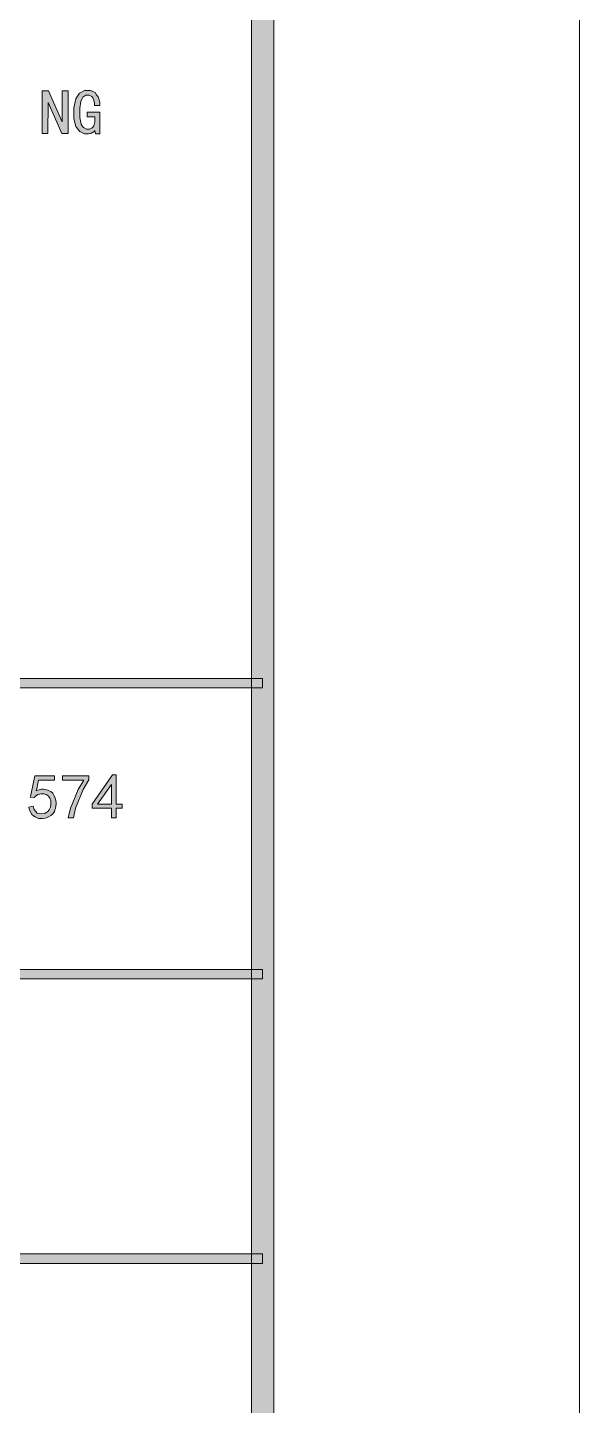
# Model space of a CAD drawing. Header units: millimetres. Extents: x 0 to 586, y 0 to 414.
# Drawn here: x 568.46 to 585.63, y 328.26 to 371.17 of the extents above; entities that cross this region are included whole.
import ezdxf

# ---------------------------------------------------------------- set-up
doc = ezdxf.new("R2010")
doc.units = ezdxf.units.MM

msp = doc.modelspace()

# ---------------------------------------------------------------- hatches: boundary and pattern name
h = msp.add_hatch(color=0)
h.dxf.hatch_style = 2
h.paths.add_polyline_path([(576.117861, 9.514417), (575.429944, 10.205861), (575.429944, 403.877639), (576.117861, 404.569083)])
h = msp.add_hatch(color=0)
h.dxf.hatch_style = 2
h.paths.add_polyline_path([(569.718472, 367.873139), (569.524444, 367.873139), (569.097583, 368.832694), (569.090528, 367.873139), (568.914139, 367.873139), (568.914139, 369.196056), (569.104639, 369.196056), (569.5315, 368.2365), (569.538556, 369.196056), (569.718472, 369.196056)])
h = msp.add_hatch(color=0)
h.dxf.hatch_style = 2
h.paths.add_polyline_path([(570.70625, 367.8555), (570.575722, 367.8555), (570.554556, 367.964861), (570.536917, 367.943694), (570.487528, 367.904889), (570.455778, 367.88725), (570.424028, 367.873139), (570.353472, 367.8555), (570.314667, 367.8555), (570.233528, 367.8555), (570.085361, 367.933111), (570.021861, 368.007194), (569.958361, 368.084806), (569.894861, 368.324694), (569.894861, 368.4905), (569.894861, 368.673944), (569.954833, 368.945583), (570.011278, 369.033778), (570.07125, 369.121972), (570.226472, 369.210167), (570.328778, 369.210167), (570.416972, 369.210167), (570.558083, 369.146667), (570.607472, 369.079639), (570.656861, 369.012611), (570.70625, 368.843278), (570.70625, 368.737444), (570.536917, 368.737444), (570.536917, 368.822111), (570.512222, 368.942056), (570.484, 368.984389), (570.455778, 369.023194), (570.378167, 369.065528), (570.328778, 369.065528), (570.265278, 369.065528), (570.173556, 369.002028), (570.141806, 368.935), (570.113583, 368.8715), (570.081833, 368.656306), (570.081833, 368.508139), (570.081833, 368.3635), (570.120639, 368.165944), (570.159444, 368.113028), (570.19825, 368.056583), (570.286444, 368.003667), (570.335833, 368.003667), (570.385222, 368.003667), (570.466361, 368.042472), (570.494583, 368.07775), (570.522806, 368.113028), (570.554556, 368.229444), (570.554556, 368.307056), (570.554556, 368.391722), (570.314667, 368.391722), (570.314667, 368.536361), (570.70625, 368.536361)])
h = msp.add_hatch(color=0)
h.dxf.hatch_style = 2
h.paths.add_polyline_path([(575.772139, 350.901), (575.772139, 350.604667), (541.390417, 350.604667), (541.390417, 350.901)])
h = msp.add_hatch(color=0)
h.dxf.hatch_style = 2
h.paths.add_polyline_path([(568.635444, 346.925194), (568.663667, 346.819361), (568.755389, 346.702944), (568.822417, 346.692361), (568.885917, 346.681778), (568.995278, 346.692361), (569.034083, 346.720583), (569.076417, 346.745278), (569.132861, 346.808778), (569.1505, 346.851111), (569.168139, 346.889917), (569.18225, 346.981639), (569.18225, 347.031028), (569.178722, 347.083944), (569.1505, 347.168611), (569.125806, 347.203889), (569.101111, 347.239167), (569.037611, 347.285028), (568.998806, 347.295611), (568.96, 347.306194), (568.875333, 347.306194), (568.825944, 347.295611), (568.776556, 347.285028), (568.698944, 347.228583), (568.667194, 347.18625), (568.536667, 347.203889), (568.543722, 347.225056), (568.617806, 347.560194), (568.681306, 347.867111), (569.291611, 347.867111), (569.291611, 347.729528), (568.797722, 347.729528), (568.780083, 347.623694), (568.741278, 347.457889), (568.720111, 347.397917), (568.780083, 347.422611), (568.885917, 347.447306), (568.938833, 347.447306), (568.988222, 347.443778), (569.083472, 347.422611), (569.129333, 347.401444), (569.178722, 347.380278), (569.24575, 347.320306), (569.266917, 347.285028), (569.288083, 347.246222), (569.319833, 347.172139), (569.326889, 347.136861), (569.337472, 347.101583), (569.344528, 347.020444), (569.344528, 346.978111), (569.341, 346.935778), (569.323361, 346.847583), (569.30925, 346.80525), (569.291611, 346.759389), (569.24575, 346.685306), (569.217528, 346.657083), (569.185778, 346.628861), (569.108167, 346.583), (569.065833, 346.565361), (569.019972, 346.547722), (568.917667, 346.533611), (568.861222, 346.537139), (568.80125, 346.540667), (568.691889, 346.583), (568.638972, 346.621806), (568.586056, 346.660611), (568.5155, 346.791139), (568.497861, 346.886389)])
h = msp.add_hatch(color=0)
h.dxf.hatch_style = 2
h.paths.add_polyline_path([(569.718472, 346.561833), (569.789028, 346.854639), (570.032444, 347.44025), (570.205306, 347.729528), (569.542083, 347.729528), (569.542083, 347.867111), (570.367583, 347.867111), (570.367583, 347.736583), (570.187667, 347.443778), (569.947778, 346.854639), (569.887806, 346.561833)])
h = msp.add_hatch(color=0)
h.paths.add_polyline_path([(571.066083, 346.854639), (570.469889, 346.854639), (570.469889, 346.985167), (571.097833, 347.891806), (571.210722, 347.891806), (571.210722, 346.985167), (571.397694, 346.985167), (571.397694, 346.854639), (571.210722, 346.854639), (571.210722, 346.561833), (571.066083, 346.561833)])
h.paths.add_polyline_path([(571.066083, 346.985167), (571.066083, 347.599), (570.632167, 346.985167)])
h = msp.add_hatch(color=0)
h.dxf.hatch_style = 2
h.paths.add_polyline_path([(575.772139, 341.838139), (575.772139, 341.541806), (541.390417, 341.541806), (541.390417, 341.838139)])
h = msp.add_hatch(color=0)
h.dxf.hatch_style = 2
h.paths.add_polyline_path([(575.772139, 332.976361), (575.772139, 332.680028), (541.390417, 332.680028), (541.390417, 332.976361)])

# ---------------------------------------------------------------- linework, layer by layer
at = {"color": 0, "lineweight": 0}
for points in [[(0, 0), (585.632278, 0), (585.632278, 414.0835), (0, 414.0835)], [(576.117861, 9.514417), (575.429944, 10.205861), (575.429944, 403.877639), (576.117861, 404.569083)], [(569.718472, 367.873139), (569.524444, 367.873139), (569.097583, 368.832694), (569.090528, 367.873139), (568.914139, 367.873139), (568.914139, 369.196056), (569.104639, 369.196056), (569.5315, 368.2365), (569.538556, 369.196056), (569.718472, 369.196056)], [(570.70625, 367.8555), (570.575722, 367.8555), (570.554556, 367.964861), (570.536917, 367.943694), (570.487528, 367.904889), (570.455778, 367.88725), (570.424028, 367.873139), (570.353472, 367.8555), (570.314667, 367.8555), (570.233528, 367.8555), (570.085361, 367.933111), (570.021861, 368.007194), (569.958361, 368.084806), (569.894861, 368.324694), (569.894861, 368.4905), (569.894861, 368.673944), (569.954833, 368.945583), (570.011278, 369.033778), (570.07125, 369.121972), (570.226472, 369.210167), (570.328778, 369.210167), (570.416972, 369.210167), (570.558083, 369.146667), (570.607472, 369.079639), (570.656861, 369.012611), (570.70625, 368.843278), (570.70625, 368.737444), (570.536917, 368.737444), (570.536917, 368.822111), (570.512222, 368.942056), (570.484, 368.984389), (570.455778, 369.023194), (570.378167, 369.065528), (570.328778, 369.065528), (570.265278, 369.065528), (570.173556, 369.002028), (570.141806, 368.935), (570.113583, 368.8715), (570.081833, 368.656306), (570.081833, 368.508139), (570.081833, 368.3635), (570.120639, 368.165944), (570.159444, 368.113028), (570.19825, 368.056583), (570.286444, 368.003667), (570.335833, 368.003667), (570.385222, 368.003667), (570.466361, 368.042472), (570.494583, 368.07775), (570.522806, 368.113028), (570.554556, 368.229444), (570.554556, 368.307056), (570.554556, 368.391722), (570.314667, 368.391722), (570.314667, 368.536361), (570.70625, 368.536361)], [(575.772139, 350.901), (575.772139, 350.604667), (541.390417, 350.604667), (541.390417, 350.901)], [(568.635444, 346.925194), (568.663667, 346.819361), (568.755389, 346.702944), (568.822417, 346.692361), (568.885917, 346.681778), (568.995278, 346.692361), (569.034083, 346.720583), (569.076417, 346.745278), (569.132861, 346.808778), (569.1505, 346.851111), (569.168139, 346.889917), (569.18225, 346.981639), (569.18225, 347.031028), (569.178722, 347.083944), (569.1505, 347.168611), (569.125806, 347.203889), (569.101111, 347.239167), (569.037611, 347.285028), (568.998806, 347.295611), (568.96, 347.306194), (568.875333, 347.306194), (568.825944, 347.295611), (568.776556, 347.285028), (568.698944, 347.228583), (568.667194, 347.18625), (568.536667, 347.203889), (568.543722, 347.225056), (568.617806, 347.560194), (568.681306, 347.867111), (569.291611, 347.867111), (569.291611, 347.729528), (568.797722, 347.729528), (568.780083, 347.623694), (568.741278, 347.457889), (568.720111, 347.397917), (568.780083, 347.422611), (568.885917, 347.447306), (568.938833, 347.447306), (568.988222, 347.443778), (569.083472, 347.422611), (569.129333, 347.401444), (569.178722, 347.380278), (569.24575, 347.320306), (569.266917, 347.285028), (569.288083, 347.246222), (569.319833, 347.172139), (569.326889, 347.136861), (569.337472, 347.101583), (569.344528, 347.020444), (569.344528, 346.978111), (569.341, 346.935778), (569.323361, 346.847583), (569.30925, 346.80525), (569.291611, 346.759389), (569.24575, 346.685306), (569.217528, 346.657083), (569.185778, 346.628861), (569.108167, 346.583), (569.065833, 346.565361), (569.019972, 346.547722), (568.917667, 346.533611), (568.861222, 346.537139), (568.80125, 346.540667), (568.691889, 346.583), (568.638972, 346.621806), (568.586056, 346.660611), (568.5155, 346.791139), (568.497861, 346.886389)], [(569.718472, 346.561833), (569.789028, 346.854639), (570.032444, 347.44025), (570.205306, 347.729528), (569.542083, 347.729528), (569.542083, 347.867111), (570.367583, 347.867111), (570.367583, 347.736583), (570.187667, 347.443778), (569.947778, 346.854639), (569.887806, 346.561833)], [(571.066083, 346.854639), (570.469889, 346.854639), (570.469889, 346.985167), (571.097833, 347.891806), (571.210722, 347.891806), (571.210722, 346.985167), (571.397694, 346.985167), (571.397694, 346.854639), (571.210722, 346.854639), (571.210722, 346.561833), (571.066083, 346.561833)], [(571.066083, 346.985167), (571.066083, 347.599), (570.632167, 346.985167)], [(575.772139, 341.838139), (575.772139, 341.541806), (541.390417, 341.541806), (541.390417, 341.838139)], [(575.772139, 332.976361), (575.772139, 332.680028), (541.390417, 332.680028), (541.390417, 332.976361)]]:
    msp.add_lwpolyline(points, close=True, dxfattribs=at)

doc.saveas('drawing.dxf')
